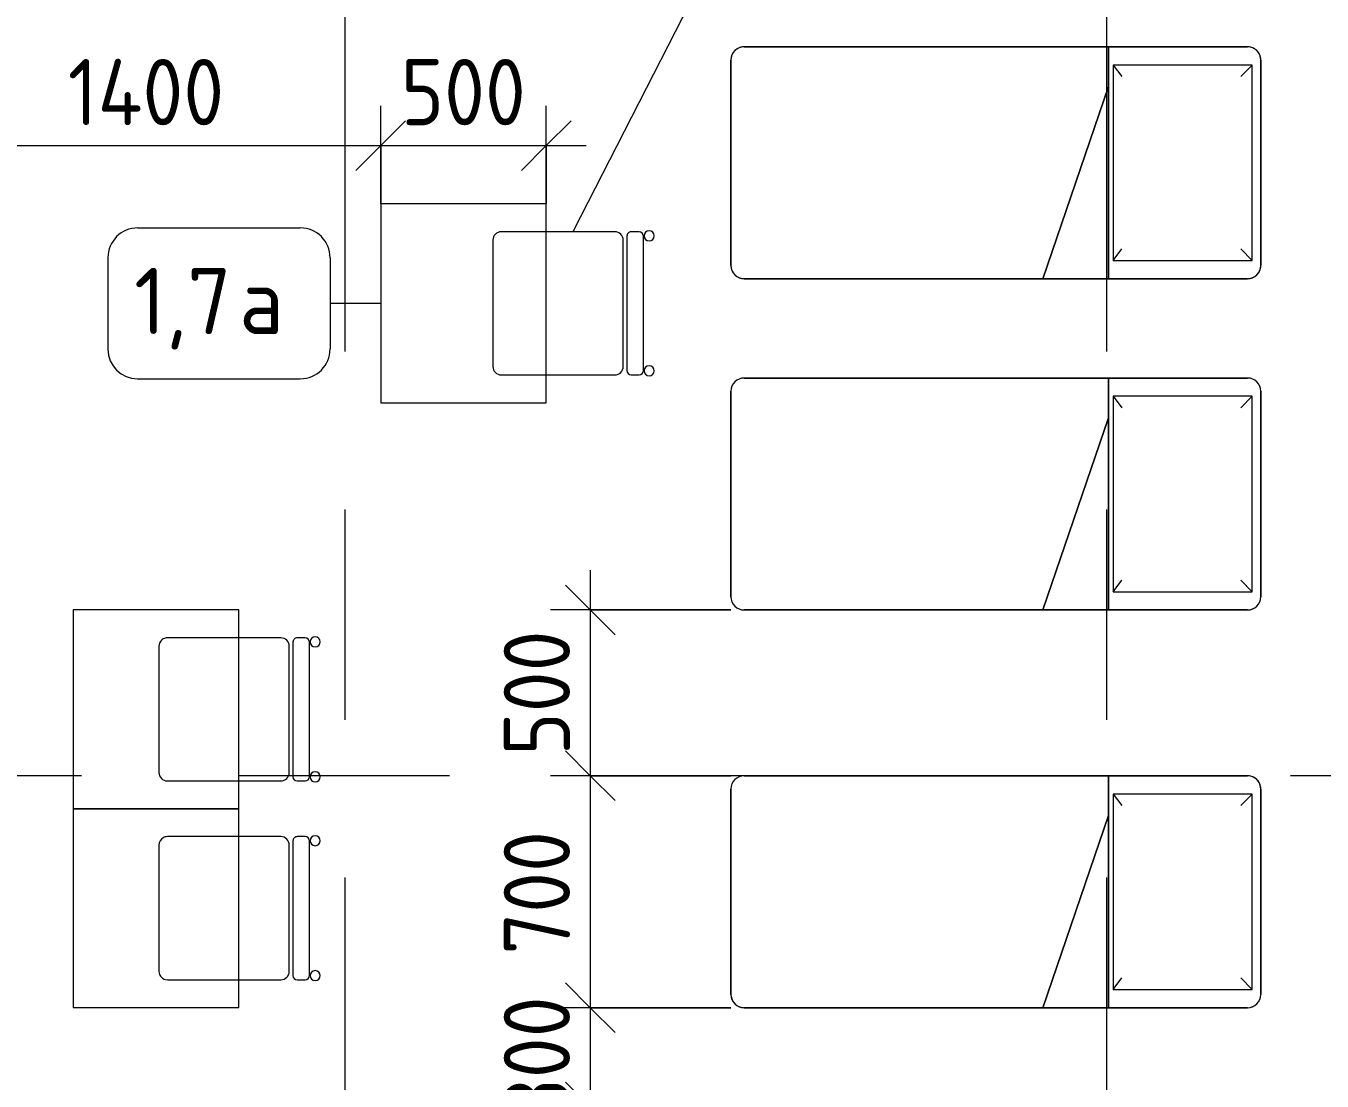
# Model space of a CAD drawing. Header units: millimetres. Extents: x 35840 to 252964, y -8553 to 29000.
# Drawn here: x 51196 to 55110, y 2678 to 5863 of the extents above; entities that cross this region are included whole.
import ezdxf

# ---------------------------------------------------------------- set-up
doc = ezdxf.new("R2010")
doc.units = ezdxf.units.MM
doc.linetypes.add('Осевая', pattern=[3175, 635, -476.25, 1587.5, -476.25])
for name, color, linetype, lineweight in [('A-ANNO-DIMS', 7, 'Continuous', 9), ('A-ANNO-DIMS-100', 7, 'Continuous', 9), ('I-FURN-IDEN', 7, 'Continuous', 9), ('Оси-2', 7, 'Осевая', 9)]:
    doc.layers.add(name, color=color, linetype=linetype, lineweight=lineweight)
doc.layers.add('I-FURN-1', color=9, linetype='Continuous', lineweight=9, true_color=0x808080)
doc.styles.add('GOST Common', font='GOST_Common.ttf', dxfattribs={"height": 200})
doc.styles.add('ISOCPEUR_1', font='isocpeur.ttf', dxfattribs={"width": 0.9, "height": 200})
doc.dimstyles.new('ISO-2_0_0_9К_Средний_округл2', dxfattribs={"dimscale": 304.8, "dimtxt": 199.196235, "dimasz": 0.492126, "dimexe": 0.393701, "dimexo": 0, "dimgap": 0, "dimtad": 1, "dimdec": 0, "dimrnd": 10, "dimzin": 0, "dimdsep": 46, "dimtxsty": 'ISOCPEUR_1', "dimblk1": 'OBLIQUE', "dimblk2": 'OBLIQUE', "dimsah": 1, "dimcen": 0.09, "dimdle": 0.393701, "dimazin": 0, "dimtfac": 1, "dimtdec": 4, "dimtix": 1, "dimtmove": 0, "dimatfit": 3, "dimfxl": 1, "dimtvp": 1, "dimtolj": 1, "dimtzin": 0, "dimarcsym": 2})

# ---------------------------------------------------------------- blocks, each defined once
blk = doc.blocks.new('Стол базовый прямоугольный - 1_7а-25476368-План расстановки мебели и оборудования 1 этажа в осях 12-23')
at = {"layer": 'I-FURN-1'}
for p, q in [((250, 300), (-250, 300)), ((-250, 300), (-250, -300)), ((250, -300), (250, 300)), ((-250, -300), (250, -300))]:
    blk.add_line(p, q, dxfattribs=at)
blk = doc.blocks.new('Стул Breuer - 1_9а-V89-План расстановки мебели и оборудования 1 этажа в осях 12-23')
at = {"layer": 'I-FURN-1'}
for p, q in [((190.5, 241.3), (-190.5, 241.3)), ((-215.9, 215.9), (-215.9, 0)), ((215.9, 0), (215.9, 215.9)), ((-215.9, 0), (-215.9, -127)), ((215.9, -127), (215.9, 0)), ((-190.5, -152.4), (190.5, -152.4)), ((-215.9, -176.2), (-215.9, -200.8)), ((203.2, -163.5), (-203.2, -163.5)), ((215.9, -200.8), (215.9, -176.2)), ((-203.2, -213.5), (203.2, -213.5))]:
    blk.add_line(p, q, dxfattribs=at)
for centre, radius, start, end in [((-190.5, 215.9), 25.4, 90, 180), ((190.5, 215.9), 25.4, 45, 90), ((190.5, 215.9), 25.4, 15, 45), ((190.5, 215.9), 25.4, 0, 15), ((-190.5, -127), 25.4, 180, 270), ((190.5, -127), 25.4, 270, 360), ((-203.2, -176.2), 12.7, 90, 180), ((203.2, -176.2), 12.7, 360, 90), ((-203.5, -230.6), 15.1, 360, 180), ((-203.5, -230.6), 15.1, 180, 360), ((-203.2, -200.8), 12.7, 180, 270), ((203.7, -230.6), 15.1, 360, 180), ((203.7, -230.6), 15.1, 180, 360), ((203.2, -200.8), 12.7, 270, 360)]:
    blk.add_arc(centre, radius, start, end, dxfattribs=at)
blk = doc.blocks.new('Стул Breuer - 1_9а-V82-План расстановки мебели и оборудования 1 этажа в осях 12-23')
at = {"layer": 'I-FURN-1'}
for p, q in [((190.5, 241.3), (-190.5, 241.3)), ((-215.9, 215.9), (-215.9, 0)), ((215.9, 0), (215.9, 215.9)), ((-215.9, 0), (-215.9, -127)), ((215.9, -127), (215.9, 0)), ((-190.5, -152.4), (190.5, -152.4)), ((-215.9, -176.2), (-215.9, -200.8)), ((203.2, -163.5), (-203.2, -163.5)), ((215.9, -200.8), (215.9, -176.2)), ((-203.2, -213.5), (203.2, -213.5))]:
    blk.add_line(p, q, dxfattribs=at)
for centre, radius, start, end in [((-190.5, 215.9), 25.4, 90, 180), ((190.5, 215.9), 25.4, 30, 90), ((190.5, 215.9), 25.4, 0, 30), ((-190.5, -127), 25.4, 180, 270), ((190.5, -127), 25.4, 270, 360), ((-203.2, -176.2), 12.7, 90, 180), ((203.2, -176.2), 12.7, 360, 90), ((-203.5, -230.6), 15.1, 360, 180), ((-203.5, -230.6), 15.1, 180, 360), ((-203.2, -200.8), 12.7, 180, 270), ((203.7, -230.6), 15.1, 360, 180), ((203.7, -230.6), 15.1, 180, 360), ((203.2, -200.8), 12.7, 270, 360)]:
    blk.add_arc(centre, radius, start, end, dxfattribs=at)
blk = doc.blocks.new('Стул Breuer - 1_9а-V92-План расстановки мебели и оборудования 1 этажа в осях 12-23')
at = {"layer": 'I-FURN-1'}
for p, q in [((190.5, 241.3), (-190.5, 241.3)), ((-215.9, 215.9), (-215.9, 80)), ((215.9, 80), (215.9, 215.9)), ((-215.9, 80), (-215.9, -127)), ((215.9, -127), (215.9, 80)), ((-190.5, -152.4), (190.5, -152.4)), ((-215.9, -176.2), (-215.9, -200.8)), ((203.2, -163.5), (-203.2, -163.5)), ((215.9, -200.8), (215.9, -176.2)), ((-203.2, -213.5), (203.2, -213.5))]:
    blk.add_line(p, q, dxfattribs=at)
for centre, radius, start, end in [((-190.5, 215.9), 25.4, 90, 180), ((190.5, 215.9), 25.4, 0, 90), ((-190.5, -127), 25.4, 180, 270), ((190.5, -127), 25.4, 270, 360), ((-203.2, -176.2), 12.7, 90, 180), ((203.2, -176.2), 12.7, 360, 90), ((-203.5, -230.6), 15.1, 360, 180), ((-203.5, -230.6), 15.1, 180, 360), ((-203.2, -200.8), 12.7, 180, 270), ((203.7, -230.6), 15.1, 360, 180), ((203.7, -230.6), 15.1, 180, 360), ((203.2, -200.8), 12.7, 270, 360)]:
    blk.add_arc(centre, radius, start, end, dxfattribs=at)
blk = doc.blocks.new('Bed - Small Sizes - 1_44-25445739-План расстановки мебели и оборудования 1 этажа в осях 12-23')
at = {"layer": 'I-FURN-1'}
for p, q in [((287.3, 0), (-332.7, 0)), ((-332.7, 0), (287.3, 0)), ((287.3, 0), (-332.7, 0)), ((-332.7, 0), (287.3, 0)), ((-317.5, -26.2), (-282.7, -60)), ((272.5, -26.2), (-317.5, -26.2)), ((-317.5, -26.2), (-317.5, -446.2)), ((272.5, -26.2), (-317.5, -26.2)), ((-317.5, -26.2), (-317.5, -446.2)), ((272.5, -26.2), (237.3, -60)), ((272.5, -446.2), (272.5, -26.2)), ((272.5, -446.2), (272.5, -26.2)), ((-372.7, -40), (-372.7, -460)), ((-372.7, -460), (-372.7, -40)), ((-372.7, -40), (-372.7, -460)), ((-372.7, -460), (-372.7, -40)), ((327.3, -460), (327.3, -40)), ((327.3, -40), (327.3, -460)), ((327.3, -657.7), (327.3, -40)), ((327.3, -40), (327.3, -657.7)), ((-317.5, -446.2), (-282.7, -420)), ((272.5, -446.2), (237.3, -420)), ((-372.7, -460), (-252.7, -460)), ((-252.7, -460), (-372.7, -460)), ((-372.7, -460), (-372.7, -1560)), ((-372.7, -1560), (-372.7, -460)), ((-372.7, -460), (-252.7, -460)), ((-317.5, -446.2), (272.5, -446.2)), ((-317.5, -446.2), (272.5, -446.2)), ((-252.7, -460), (327.3, -460)), ((327.3, -460), (-252.7, -460)), ((327.3, -460), (-252.7, -460)), ((-252.7, -460), (327.3, -657.7)), ((327.3, -657.7), (-252.7, -460)), ((-252.7, -460), (327.3, -460)), ((-252.7, -460), (327.3, -657.7)), ((-252.7, -460), (327.3, -460)), ((327.3, -657.7), (327.3, -460)), ((327.3, -460), (327.3, -657.7)), ((327.3, -1560), (327.3, -657.7)), ((327.3, -657.7), (327.3, -1560)), ((-332.7, -1600), (287.3, -1600)), ((287.3, -1600), (-332.7, -1600))]:
    blk.add_line(p, q, dxfattribs=at)
for centre, start, end in [((-332.7, -40), 90, 180), ((-332.7, -40), 90, 105), ((287.3, -40), 360, 90), ((287.3, -40), 0, 90), ((-332.7, -40), 120, 180), ((-332.7, -40), 150, 180), ((-332.7, -40), 150, 180), ((-332.7, -40), 90, 150), ((-332.7, -40), 90, 150), ((-332.7, -40), 105, 120), ((287.3, -40), 360, 90), ((287.3, -40), 0, 90), ((-332.7, -1560), 180, 270), ((-332.7, -1560), 180, 270), ((287.3, -1560), 270, 0), ((287.3, -1560), 345, 0), ((287.3, -1560), 270, 345)]:
    blk.add_arc(centre, 40, start, end, dxfattribs=at)
blk = doc.blocks.new('Bed - Small Sizes - 1_44-V99-План расстановки мебели и оборудования 1 этажа в осях 12-23')
at = {"layer": 'I-FURN-1'}
for p, q in [((287.3, 0), (-332.7, 0)), ((-332.7, 0), (287.3, 0)), ((287.3, 0), (-332.7, 0)), ((-332.7, 0), (287.3, 0)), ((-317.5, -26.2), (-282.7, -60)), ((272.5, -26.2), (-317.5, -26.2)), ((-317.5, -26.2), (-317.5, -446.2)), ((272.5, -26.2), (-317.5, -26.2)), ((-317.5, -26.2), (-317.5, -446.2)), ((272.5, -26.2), (237.3, -60)), ((272.5, -446.2), (272.5, -26.2)), ((272.5, -446.2), (272.5, -26.2)), ((-372.7, -40), (-372.7, -460)), ((-372.7, -460), (-372.7, -40)), ((-372.7, -40), (-372.7, -460)), ((-372.7, -460), (-372.7, -40)), ((327.3, -460), (327.3, -40)), ((327.3, -40), (327.3, -460)), ((327.3, -657.7), (327.3, -40)), ((327.3, -40), (327.3, -657.7)), ((-317.5, -446.2), (-282.7, -420)), ((272.5, -446.2), (237.3, -420)), ((-372.7, -460), (-252.7, -460)), ((-252.7, -460), (-372.7, -460)), ((-372.7, -460), (-372.7, -1560)), ((-372.7, -1560), (-372.7, -460)), ((-372.7, -460), (-252.7, -460)), ((-317.5, -446.2), (272.5, -446.2)), ((-317.5, -446.2), (272.5, -446.2)), ((-252.7, -460), (327.3, -460)), ((327.3, -460), (-252.7, -460)), ((327.3, -460), (-252.7, -460)), ((-252.7, -460), (327.3, -657.7)), ((327.3, -657.7), (-252.7, -460)), ((-252.7, -460), (327.3, -460)), ((-252.7, -460), (327.3, -657.7)), ((-252.7, -460), (327.3, -460)), ((327.3, -657.7), (327.3, -460)), ((327.3, -460), (327.3, -657.7)), ((327.3, -1560), (327.3, -657.7)), ((327.3, -657.7), (327.3, -1560)), ((-332.7, -1600), (287.3, -1600)), ((287.3, -1600), (-332.7, -1600))]:
    blk.add_line(p, q, dxfattribs=at)
for centre, start, end in [((-332.7, -40), 90, 180), ((-332.7, -40), 90, 180), ((287.3, -40), 360, 90), ((287.3, -40), 0, 90), ((-332.7, -40), 90, 180), ((-332.7, -40), 90, 180), ((287.3, -40), 360, 90), ((287.3, -40), 0, 90), ((-332.7, -1560), 180, 270), ((-332.7, -1560), 180, 270), ((287.3, -1560), 270, 0), ((287.3, -1560), 270, 0)]:
    blk.add_arc(centre, 40, start, end, dxfattribs=at)
blk = doc.blocks.new('Bed - Small Sizes - 1_44-V100-План расстановки мебели и оборудования 1 этажа в осях 12-23')
at = {"layer": 'I-FURN-1'}
for p, q in [((287.3, 0), (-332.7, 0)), ((-332.7, 0), (287.3, 0)), ((287.3, 0), (-332.7, 0)), ((-332.7, 0), (287.3, 0)), ((-317.5, -26.2), (-282.7, -60)), ((272.5, -26.2), (-317.5, -26.2)), ((-317.5, -26.2), (-317.5, -446.2)), ((272.5, -26.2), (-317.5, -26.2)), ((-317.5, -26.2), (-317.5, -446.2)), ((272.5, -26.2), (237.3, -60)), ((272.5, -446.2), (272.5, -26.2)), ((272.5, -446.2), (272.5, -26.2)), ((-372.7, -40), (-372.7, -460)), ((-372.7, -460), (-372.7, -40)), ((-372.7, -40), (-372.7, -460)), ((-372.7, -460), (-372.7, -40)), ((327.3, -460), (327.3, -40)), ((327.3, -40), (327.3, -460)), ((327.3, -657.7), (327.3, -40)), ((327.3, -40), (327.3, -657.7)), ((-317.5, -446.2), (-282.7, -420)), ((272.5, -446.2), (237.3, -420)), ((-372.7, -460), (-252.7, -460)), ((-252.7, -460), (-372.7, -460)), ((-372.7, -460), (-372.7, -1560)), ((-372.7, -1560), (-372.7, -460)), ((-372.7, -460), (-252.7, -460)), ((-317.5, -446.2), (272.5, -446.2)), ((-317.5, -446.2), (272.5, -446.2)), ((-252.7, -460), (327.3, -460)), ((327.3, -460), (-252.7, -460)), ((327.3, -460), (-252.7, -460)), ((-252.7, -460), (327.3, -657.7)), ((327.3, -657.7), (-252.7, -460)), ((-252.7, -460), (327.3, -460)), ((-252.7, -460), (327.3, -657.7)), ((-252.7, -460), (327.3, -460)), ((327.3, -657.7), (327.3, -460)), ((327.3, -460), (327.3, -657.7)), ((327.3, -1560), (327.3, -657.7)), ((327.3, -657.7), (327.3, -1560)), ((-332.7, -1600), (287.3, -1600)), ((287.3, -1600), (-332.7, -1600))]:
    blk.add_line(p, q, dxfattribs=at)
for centre, start, end in [((-332.7, -40), 90, 180), ((-332.7, -40), 90, 180), ((287.3, -40), 360, 90), ((287.3, -40), 0, 90), ((-332.7, -40), 90, 180), ((-332.7, -40), 165, 180), ((-332.7, -40), 150, 165), ((-332.7, -40), 135, 150), ((-332.7, -40), 120, 135), ((-332.7, -40), 105, 120), ((-332.7, -40), 90, 105), ((287.3, -40), 75, 90), ((287.3, -40), 0, 90), ((287.3, -40), 60, 75), ((287.3, -40), 45, 60), ((287.3, -40), 30, 45), ((287.3, -40), 15, 30), ((287.3, -40), 360, 15), ((-332.7, -1560), 180, 270), ((-332.7, -1560), 180, 195), ((287.3, -1560), 270, 0), ((287.3, -1560), 345, 0), ((-332.7, -1560), 195, 210), ((-332.7, -1560), 210, 225), ((-332.7, -1560), 225, 240), ((-332.7, -1560), 240, 255), ((-332.7, -1560), 255, 270), ((287.3, -1560), 270, 285), ((287.3, -1560), 285, 300), ((287.3, -1560), 300, 315), ((287.3, -1560), 315, 330), ((287.3, -1560), 330, 345)]:
    blk.add_arc(centre, 40, start, end, dxfattribs=at)
blk = doc.blocks.new('DIMBLOCK57-План расстановки мебели и оборудования 1 этажа в осях 12-23')
at = {"layer": 'A-ANNO-DIMS-100'}
for p, q in [((50867.8, 5300), (50867.8, 5621.7)), ((52267.3, 5325.5), (52267.3, 5621.7)), ((50867.8, 5501.7), (52267.3, 5501.7)), ((50867.8, 5501.7), (50867.8, 5300)), ((52267.3, 5501.7), (52267.3, 5325.5))]:
    blk.add_line(p, q, dxfattribs=at)
at = {"layer": 'A-ANNO-DIMS-100', "lineweight": 20}
for p, q in [((50867.8, 5501.7), (50942.8, 5576.7)), ((52267.3, 5501.7), (52342.3, 5576.7)), ((50867.8, 5501.7), (50792.8, 5426.7)), ((52267.3, 5501.7), (52192.3, 5426.7))]:
    blk.add_line(p, q, dxfattribs=at)
at = {"layer": 'A-ANNO-DIMS-100', "color": 0, "insert": (51322.4, 5763), "char_height": 200, "width": 588.395, "attachment_point": 1, "line_spacing_factor": 1.149209, "style": 'ISOCPEUR_1'}
blk.add_mtext('1400', dxfattribs=at)
blk = doc.blocks.new('_Oblique')
at = {"color": 0, "linetype": 'ByBlock', "lineweight": -2}
blk.add_line((-0.5, -0.5), (0.5, 0.5), dxfattribs=at)
blk = doc.blocks.new('DIMBLOCK58-План расстановки мебели и оборудования 1 этажа в осях 12-23')
at = {"layer": 'A-ANNO-DIMS-100'}
for p, q in [((52267.3, 5325.5), (52267.3, 5621.7)), ((52767.3, 5325.5), (52767.3, 5621.7)), ((52267.3, 5501.7), (52887.3, 5501.7)), ((52267.3, 5501.7), (52267.3, 5325.5)), ((52767.3, 5501.7), (52767.3, 5325.5))]:
    blk.add_line(p, q, dxfattribs=at)
at = {"layer": 'A-ANNO-DIMS-100', "lineweight": 20}
for p, q in [((52267.3, 5501.7), (52342.3, 5576.7)), ((52767.3, 5501.7), (52842.3, 5576.7)), ((52267.3, 5501.7), (52192.3, 5426.7)), ((52767.3, 5501.7), (52692.3, 5426.7))]:
    blk.add_line(p, q, dxfattribs=at)
at = {"layer": 'A-ANNO-DIMS-100', "color": 0, "insert": (52327.7, 5763), "char_height": 200, "width": 455.087, "attachment_point": 1, "line_spacing_factor": 1.149209, "style": 'ISOCPEUR_1'}
blk.add_mtext('500', dxfattribs=at)
blk = doc.blocks.new('DIMBLOCK59-План расстановки мебели и оборудования 1 этажа в осях 12-23')
at = {"layer": 'A-ANNO-DIMS-100'}
for p, q in [((52900.1, 4220.1), (52900.1, 3599.7)), ((53324.9, 4100.1), (52780.1, 4100.1)), ((52900.1, 4100.1), (53324.9, 4100.1)), ((53324.9, 3599.7), (52780.1, 3599.7)), ((52900.1, 3599.7), (53324.9, 3599.7))]:
    blk.add_line(p, q, dxfattribs=at)
at = {"layer": 'A-ANNO-DIMS-100', "lineweight": 20}
for p, q in [((52900.1, 4100.1), (52825.1, 4175.1)), ((52900.1, 4100.1), (52975.1, 4025.1)), ((52900.1, 3599.7), (52825.1, 3674.7)), ((52900.1, 3599.7), (52975.1, 3524.7))]:
    blk.add_line(p, q, dxfattribs=at)
at = {"layer": 'A-ANNO-DIMS-100', "color": 0, "insert": (52638.8, 3660.3), "char_height": 200, "width": 455.087, "attachment_point": 1, "rotation": 90, "line_spacing_factor": 1.149209, "style": 'ISOCPEUR_1'}
blk.add_mtext('500', dxfattribs=at)
blk = doc.blocks.new('DIMBLOCK60-План расстановки мебели и оборудования 1 этажа в осях 12-23')
at = {"layer": 'A-ANNO-DIMS-100', "lineweight": 20}
for p, q in [((52900.1, 3599.7), (52825.1, 3674.7)), ((52900.1, 3599.7), (52975.1, 3524.7)), ((52900.1, 2899.7), (52825.1, 2974.7)), ((52900.1, 2899.7), (52975.1, 2824.7))]:
    blk.add_line(p, q, dxfattribs=at)
at = {"layer": 'A-ANNO-DIMS-100'}
for p, q in [((53324.9, 3599.7), (52780.1, 3599.7)), ((52900.1, 3599.7), (52900.1, 2899.7)), ((52900.1, 3599.7), (53324.9, 3599.7)), ((53324.9, 2899.7), (52780.1, 2899.7)), ((52900.1, 2899.7), (53324.9, 2899.7))]:
    blk.add_line(p, q, dxfattribs=at)
at = {"layer": 'A-ANNO-DIMS-100', "color": 0, "insert": (52638.8, 3060.1), "char_height": 200, "width": 455.087, "attachment_point": 1, "rotation": 90, "line_spacing_factor": 1.149209, "style": 'ISOCPEUR_1'}
blk.add_mtext('700', dxfattribs=at)
blk = doc.blocks.new('DIMBLOCK61-План расстановки мебели и оборудования 1 этажа в осях 12-23')
at = {"layer": 'A-ANNO-DIMS-100', "lineweight": 20}
for p, q in [((52900.1, 2899.7), (52825.1, 2974.7)), ((52900.1, 2899.7), (52975.1, 2824.7)), ((52900.1, 2600.1), (52825.1, 2675.1)), ((52900.1, 2600.1), (52975.1, 2525.1))]:
    blk.add_line(p, q, dxfattribs=at)
at = {"layer": 'A-ANNO-DIMS-100'}
for p, q in [((53324.9, 2899.7), (52780.1, 2899.7)), ((52900.1, 2899.7), (52900.1, 2600.1)), ((52900.1, 2899.7), (53324.9, 2899.7)), ((53324.9, 2600.1), (52780.1, 2600.1)), ((52900.1, 2600.1), (53324.9, 2600.1))]:
    blk.add_line(p, q, dxfattribs=at)
at = {"layer": 'A-ANNO-DIMS-100', "color": 0, "insert": (52638.8, 2560.3), "char_height": 200, "width": 455.087, "attachment_point": 1, "rotation": 90, "line_spacing_factor": 1.149209, "style": 'ISOCPEUR_1'}
blk.add_mtext('300', dxfattribs=at)
blk = doc.blocks.new('Марка_Мебель - В прямоуг_Balcon_Марка-25523697-План расстановки мебели и оборудования 1 этажа в осях 12-23')
at = {"layer": 'I-FURN-IDEN'}
for p, q in [((-2.455, 2.278), (2.455, 2.278)), ((-3.355, 1.378), (-3.355, -1.384)), ((3.355, 1.378), (3.355, -1.378)), ((-2.461, -2.278), (2.455, -2.278))]:
    blk.add_line(p, q, dxfattribs=at)
for centre, radius, start, end in [((-2.455, 1.378), 0.9, 90, 180), ((2.455, 1.378), 0.9, 0, 90), ((-2.461, -1.384), 0.893, 180, 270), ((2.455, -1.378), 0.9, 270, 0)]:
    blk.add_arc(centre, radius, start, end, dxfattribs=at)

msp = doc.modelspace()

# ---------------------------------------------------------------- linework, layer by layer
at = {"layer": 'I-FURN-IDEN'}
for p, q in [((52849.3, 5244.3), (53202, 5932.6)), ((52267.3, 5025.5), (52114.4, 5025.5))]:
    msp.add_line(p, q, dxfattribs=at)
at = {"layer": 'Оси-2'}
for p, q in [((52160, 593.7), (52160, 24898.1)), ((54460, 593.7), (54460, 24898.1)), ((39140.1, 3600), (82060, 3600))]:
    msp.add_line(p, q, dxfattribs=at)

# ---------------------------------------------------------------- block references
at = {"layer": 'I-FURN-1'}
for name, p, rotation in [('Bed - Small Sizes - 1_44-V100-План расстановки мебели и оборудования 1 этажа в осях 12-23', (54924.9, 5427.2), 270.0000000000002), ('Стул Breuer - 1_9а-V92-План расстановки мебели и оборудования 1 этажа в осях 12-23', (52847.3, 5025.5), 89.99999999999959), ('Bed - Small Sizes - 1_44-V99-План расстановки мебели и оборудования 1 этажа в осях 12-23', (54924.9, 4427.4), 270.0000000000002), ('Стул Breuer - 1_9а-V89-План расстановки мебели и оборудования 1 этажа в осях 12-23', (51838.8, 3800), 89.99999999999959), ('Bed - Small Sizes - 1_44-25445739-План расстановки мебели и оборудования 1 этажа в осях 12-23', (54924.9, 3227), 270.0000000000002), ('Стул Breuer - 1_9а-V82-План расстановки мебели и оборудования 1 этажа в осях 12-23', (51838.8, 3200), 89.99999999999959)]:
    msp.add_blockref(name, p, dxfattribs=dict(at, rotation=rotation))
for p in [(52517.3, 5025.5), (51588.8, 3800), (51588.8, 3200)]:
    msp.add_blockref('Стол базовый прямоугольный - 1_7а-25476368-План расстановки мебели и оборудования 1 этажа в осях 12-23', p, dxfattribs=at)
at = {"layer": 'I-FURN-IDEN', "xscale": 99.99999999999993, "yscale": 99.99999999999993, "zscale": 99.99999999999993}
msp.add_blockref('Марка_Мебель - В прямоуг_Balcon_Марка-25523697-План расстановки мебели и оборудования 1 этажа в осях 12-23', (51779, 5025.5), dxfattribs=at)

# ---------------------------------------------------------------- texts
at = {"layer": 'I-FURN-IDEN', "char_height": 200, "attachment_point": 1, "style": 'GOST Common'}
for s, insert, width in [('1,7', (51522.5, 5132.6), 384.81), ('\\fGOST Common|b0|i0|c204|p34|;а', (51840, 5132.6), 200.422)]:
    msp.add_mtext(s, dxfattribs=dict(at, insert=insert, width=width))

# ---------------------------------------------------------------- dimensions: what is measured, and where the dimension line sits
at = {"layer": 'A-ANNO-DIMS'}
for base, p1, p2, override, picture, middle in [((52267.3078, 5501.7205), (50867.7866, 5300.0057), (52267.3078, 5325.5391), {"dimpost": '<>', "dimfxl": 1399.754092}, 'DIMBLOCK57-План расстановки мебели и оборудования 1 этажа в осях 12-23', (51567.5472, 5601.7205)), ((52767.3, 5501.7), (52267.3, 5325.5), (52767.3, 5325.5), {"dimpost": '<>', "dimfxl": 500}, 'DIMBLOCK58-План расстановки мебели и оборудования 1 этажа в осях 12-23', (52517.3, 5601.7))]:
    dim = msp.add_linear_dim(base=base, p1=p1, p2=p2, dimstyle='ISO-2_0_0_9К_Средний_округл2', override=override, dxfattribs=at)
    dim.commit()
    dim.dimension.update_dxf_attribs({"geometry": picture, "text_midpoint": middle})
for base, p1, p2, override, picture, middle in [((52900.1, 3599.7), (53324.9, 4100.1), (53324.9, 3599.7), {"dimpost": '<>', "dimfxl": 500.368186}, 'DIMBLOCK59-План расстановки мебели и оборудования 1 этажа в осях 12-23', (52800.1, 3849.9)), ((52900.1, 2899.7), (53324.9, 3599.7), (53324.9, 2899.7), {"dimpost": '<>', "dimfxl": 700}, 'DIMBLOCK60-План расстановки мебели и оборудования 1 этажа в осях 12-23', (52800.1, 3249.7)), ((52900.1, 2600.1), (53324.9, 2899.7), (53324.9, 2600.1), {"dimpost": '<>', "dimfxl": 299.631816}, 'DIMBLOCK61-План расстановки мебели и оборудования 1 этажа в осях 12-23', (52800.1, 2749.9))]:
    dim = msp.add_linear_dim(base=base, p1=p1, p2=p2, angle=90, dimstyle='ISO-2_0_0_9К_Средний_округл2', override=override, dxfattribs=at)
    dim.commit()
    dim.dimension.update_dxf_attribs({"geometry": picture, "text_midpoint": middle})

doc.saveas('drawing.dxf')
